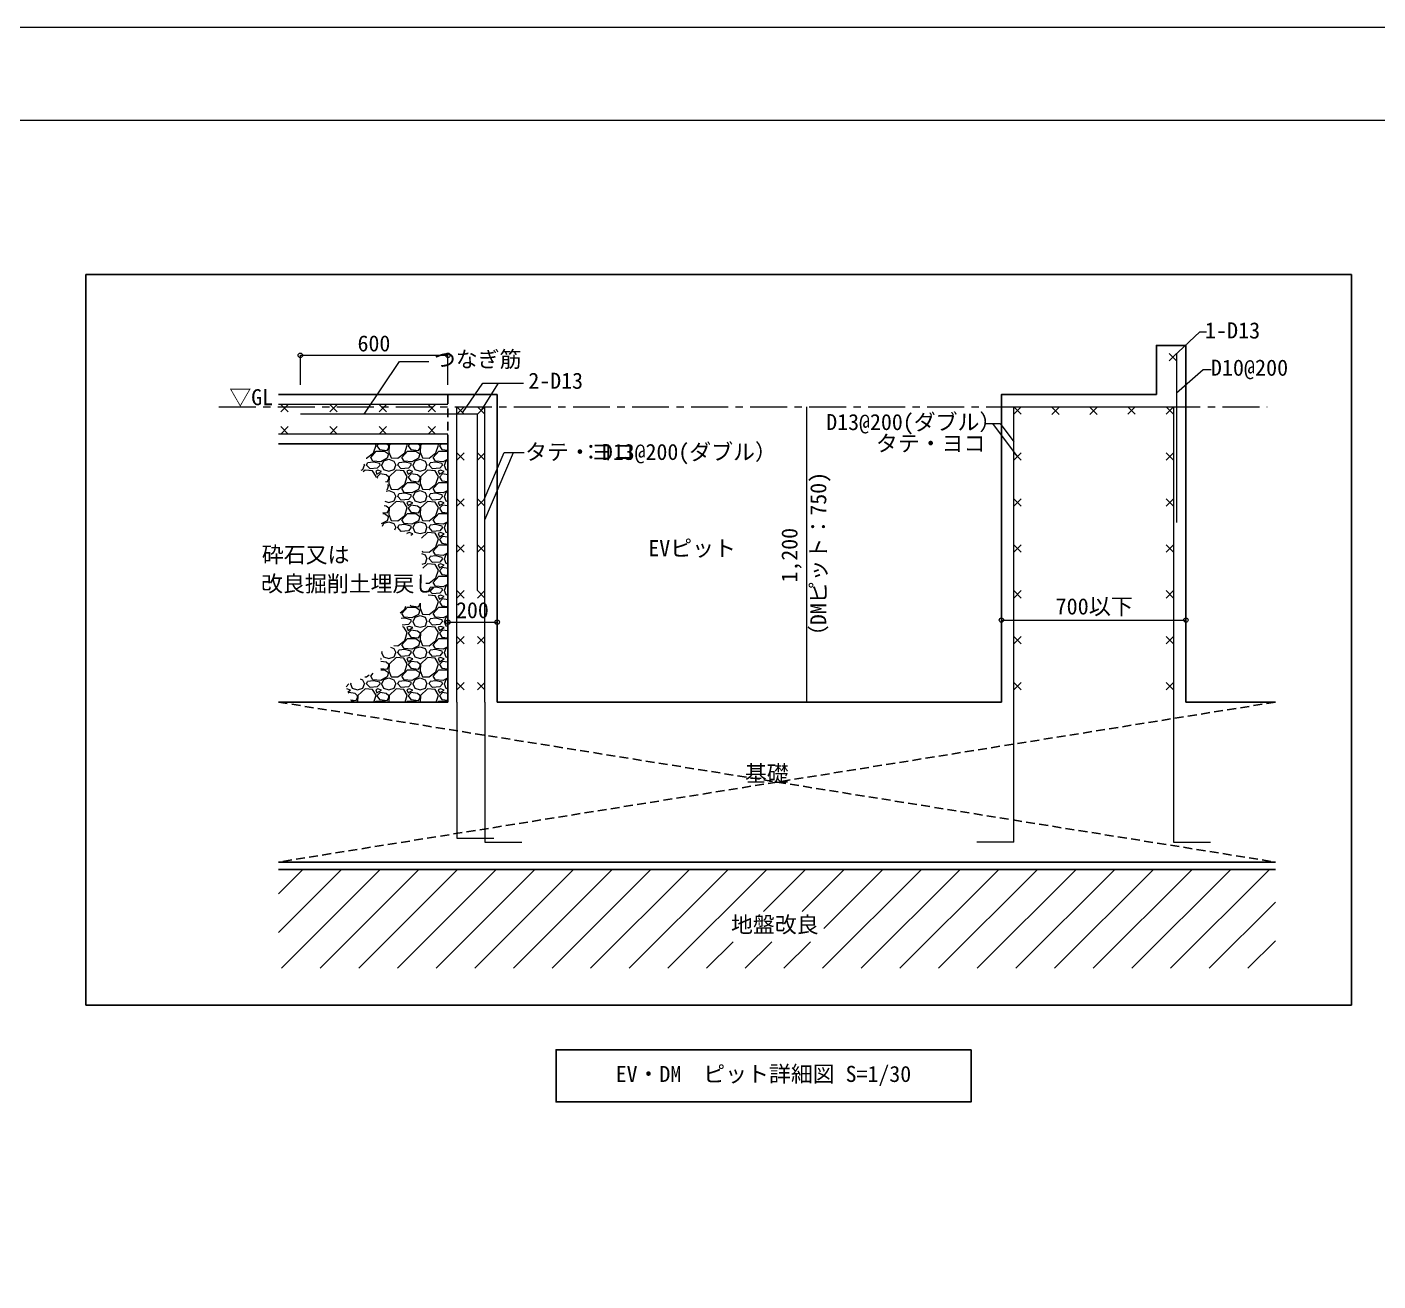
# Model space of a CAD drawing. Units: millimetres on the paper, enlarged 100 times, with parts at 1:30. Extents: x -138278 to 134990, y -16593 to 30671.
# Drawn here: x 99065 to 117372, y 8416 to 25407 of the extents above; entities that cross this region are included whole.
import ezdxf
from ezdxf.enums import TextEntityAlignment as Align

# ---------------------------------------------------------------- set-up
doc = ezdxf.new("R2010")
doc.units = ezdxf.units.MM
doc.header["$LTSCALE"] = 100
doc.linetypes.add('CHAIN1', pattern=[8, 5, -1, 1, -1])
doc.linetypes.add('DASHED1', pattern=[1.8, 1.2, -0.6])
for name, color, linetype, lineweight in [('0-2_間仕切り', 3, 'Continuous', 25), ('1-0_基準線', 3, 'Continuous', 25), ('1-1_躯体', 7, 'Continuous', 18), ('1-5_仕上げ', 7, 'Continuous', 18), ('1-7_寸法', 4, 'Continuous', 9), ('1-8_補助線', 4, 'Continuous', 9), ('1-F_', 4, 'CHAIN1', 9), ('E-E_', 1, 'Continuous', 18), ('F-0_枠', 134, 'Continuous', 18)]:
    doc.layers.add(name, color=color, linetype=linetype, lineweight=lineweight)
doc.styles.add('ＭＳ ゴシック', font='')
doc.styles.get('ＭＳ ゴシック').set_extended_font_data('MS Gothic')

# ---------------------------------------------------------------- blocks, each defined once
blk = doc.blocks.new('_Small')
at = {"layer": 'E-E_'}
blk.add_circle((0, 0), 25, dxfattribs=at)

msp = doc.modelspace()

# ---------------------------------------------------------------- linework, layer by layer
at = {"layer": '0-2_間仕切り'}
for p, q in [((104769.4, 20425.8), (102474, 20425.8)), ((104769.4, 20425.8), (105436.1, 20425.8)), ((104769.4, 19759.2), (102474, 19759.2))]:
    msp.add_line(p, q, dxfattribs=at)
at = {"layer": '0-2_間仕切り', "linetype": 'DASHED1'}
msp.add_line((104769.4, 19759.2), (104769.4, 20425.8), dxfattribs=at)
at = {"layer": '1-0_基準線'}
for p, q in [((105436.1, 16259.2), (105436.1, 20425.8)), ((114769.4, 20425.8), (114769.4, 16259.2)), ((104769.4, 16259.2), (104769.4, 19759.2)), ((102474, 16259.2), (104769.4, 16259.2)), ((114769.4, 16259.2), (115982, 16259.2)), ((115982, 14092.5), (102474, 14092.5)), ((115982, 13992.5), (102474, 13992.5))]:
    msp.add_line(p, q, dxfattribs=at)
at = {"layer": '1-0_基準線', "linetype": 'DASHED1'}
for p, q in [((115982, 16259.2), (102474, 14092.5)), ((102474, 16259.2), (115982, 14092.5))]:
    msp.add_line(p, q, dxfattribs=at)
at = {"layer": '1-0_基準線'}
for points in [[(99863.8, 22052.8), (117012.8, 22052.8), (117012.8, 12154.8), (99863.8, 12154.8)], [(111857.6, 11549.7), (106235.2, 11549.7), (106235.2, 10843.1), (111857.6, 10843.1)]]:
    msp.add_lwpolyline(points, close=True, dxfattribs=at)
for points in [[(114769.4, 20425.8), (114769.4, 21092.5), (114369.4, 21092.5), (114369.4, 20425.8)], [(112269.4, 16259.2), (112269.4, 20425.8), (114369.4, 20425.8)], [(105436.1, 16259.2), (109873, 16259.2), (112269.4, 16259.2)]]:
    msp.add_lwpolyline(points, dxfattribs=at)
at = {"layer": '1-1_躯体'}
for p, q in [((103632.1, 20159.2), (104113.7, 20875.2)), ((104113.7, 20875.2), (104511.5, 20875.2)), ((114543.1, 20985), (114643.1, 20885)), ((114643.1, 20985), (114543.1, 20885)), ((114643.1, 20985), (114643.1, 18692.5)), ((104967.2, 20181.1), (105240.6, 20582.3)), ((105221.7, 20206.9), (105453.3, 20582.3)), ((105240.6, 20582.3), (105794.5, 20582.3)), ((104769.4, 20292.5), (102474, 20292.6)), ((102502.8, 20192.5), (102602.8, 20292.5)), ((102602.8, 20192.5), (102502.8, 20292.5)), ((103169.4, 20192.5), (103269.4, 20292.5)), ((103269.4, 20192.5), (103169.4, 20292.5)), ((103936.1, 20192.5), (103836.1, 20292.5)), ((103836.1, 20192.5), (103936.1, 20292.5)), ((104502.8, 20192.5), (104602.8, 20292.5)), ((104602.8, 20192.5), (104502.8, 20292.5)), ((104889.2, 16259.2), (104889.2, 20259.2)), ((104889.2, 20259.2), (104989.2, 20159.2)), ((104989.2, 20259.2), (104889.2, 20159.2)), ((105169.4, 20259.2), (105269.4, 20159.2)), ((105269.4, 20259.2), (105169.4, 20159.2)), ((105269.4, 16259.2), (105269.4, 20259.2)), ((112436.1, 20259.2), (112536.1, 20159.2)), ((112536.1, 20259.2), (112436.1, 20159.2)), ((112951.4, 20257.8), (113051.4, 20157.8)), ((113051.4, 20257.8), (112951.4, 20157.8)), ((113466.6, 20256.4), (113566.6, 20156.4)), ((113566.6, 20256.4), (113466.6, 20156.4)), ((113981.9, 20259.2), (114081.9, 20159.2)), ((114081.9, 20259.2), (113981.9, 20159.2)), ((114502.8, 20259.2), (114602.8, 20159.2)), ((114602.8, 20259.2), (114502.8, 20159.2)), ((102502.8, 19992.5), (102602.8, 19892.5)), ((102602.8, 19992.5), (102502.8, 19892.5)), ((103169.4, 19992.5), (103269.4, 19892.5)), ((103269.4, 19992.5), (103169.4, 19892.5)), ((103936.1, 19992.5), (103836.1, 19892.5)), ((103836.1, 19992.5), (103936.1, 19892.5)), ((104502.8, 19992.5), (104602.8, 19892.5)), ((104602.8, 19992.5), (104502.8, 19892.5)), ((112486.1, 19587), (112151, 20033.2)), ((104769.4, 19892.5), (102474, 19892.5)), ((104889.2, 19637), (104989.2, 19537)), ((104989.2, 19637), (104889.2, 19537)), ((105169.4, 19637), (105269.4, 19537)), ((105269.4, 19637), (105169.4, 19537)), ((105261.1, 19006.4), (105532.3, 19641.9)), ((105269.4, 18728.7), (105656.5, 19641.9)), ((105532.3, 19641.9), (105802.2, 19641.9)), ((112436.1, 19637), (112536.1, 19537)), ((112536.1, 19637), (112436.1, 19537)), ((114502.8, 19637), (114602.8, 19537)), ((114602.8, 19637), (114502.8, 19537)), ((104889.2, 19014.7), (104989.2, 18914.7)), ((104989.2, 19014.7), (104889.2, 18914.7)), ((105169.4, 19014.7), (105269.4, 18914.7)), ((105269.4, 19014.7), (105169.4, 18914.7)), ((112436.1, 19014.7), (112536.1, 18914.7)), ((112536.1, 19014.7), (112436.1, 18914.7)), ((114502.8, 19014.7), (114602.8, 18914.7)), ((114602.8, 19014.7), (114502.8, 18914.7)), ((104889.2, 18392.5), (104989.2, 18292.5)), ((104989.2, 18392.5), (104889.2, 18292.5)), ((105169.4, 18392.5), (105269.4, 18292.5)), ((105269.4, 18392.5), (105169.4, 18292.5)), ((112436.1, 18392.5), (112536.1, 18292.5)), ((112536.1, 18392.5), (112436.1, 18292.5)), ((114502.8, 18392.5), (114602.8, 18292.5)), ((114602.8, 18392.5), (114502.8, 18292.5)), ((104889.2, 17770.3), (104989.2, 17670.3)), ((104989.2, 17770.3), (104889.2, 17670.3)), ((105169.4, 17770.3), (105269.4, 17670.3)), ((105269.4, 17770.3), (105169.4, 17670.3)), ((112436.1, 17770.3), (112536.1, 17670.3)), ((112536.1, 17770.3), (112436.1, 17670.3)), ((114502.8, 17770.3), (114602.8, 17670.3)), ((114602.8, 17770.3), (114502.8, 17670.3)), ((104889.2, 17148.1), (104989.2, 17048.1)), ((104989.2, 17148.1), (104889.2, 17048.1)), ((105169.4, 17148.1), (105269.4, 17048.1)), ((105269.4, 17148.1), (105169.4, 17048.1)), ((112436.1, 17148.1), (112536.1, 17048.1)), ((112536.1, 17148.1), (112436.1, 17048.1)), ((114502.8, 17148.1), (114602.8, 17048.1)), ((114602.8, 17148.1), (114502.8, 17048.1)), ((104889.2, 16525.8), (104989.2, 16425.8)), ((104989.2, 16525.8), (104889.2, 16425.8)), ((105169.4, 16525.8), (105269.4, 16425.8)), ((105269.4, 16525.8), (105169.4, 16425.8)), ((112436.1, 16525.8), (112536.1, 16425.8)), ((112536.1, 16525.8), (112436.1, 16425.8)), ((114502.8, 16525.8), (114602.8, 16425.8)), ((114602.8, 16525.8), (114502.8, 16425.8)), ((112436.1, 14363.6), (111936.1, 14363.6)), ((114602.8, 14363.6), (115102.8, 14363.6))]:
    msp.add_line(p, q, dxfattribs=at)
for points in [[(105169.4, 17770.3), (105169.4, 20159.2), (102769.4, 20159.2)], [(112436.1, 14363.6), (112436.1, 20259.2), (114602.8, 20259.2), (114602.8, 14363.6)], [(112051.1, 20033.2), (112250.9, 20033.2), (112436.1, 19785.7)], [(104889.2, 16259.2), (104889.2, 14416.9), (105389.2, 14416.9)], [(105269.4, 16259.2), (105269.4, 14363.6), (105769.4, 14363.6)]]:
    msp.add_lwpolyline(points, dxfattribs=at)
at = {"layer": '1-5_仕上げ'}
for p, q in [((114593.1, 20935), (114957.4, 21277.4)), ((114957.4, 21277.4), (115047.4, 21277.4)), ((114643.1, 20448.7), (115003, 20768.9)), ((115003, 20768.9), (115112.4, 20768.9))]:
    msp.add_line(p, q, dxfattribs=at)
at = {"layer": '1-7_寸法'}
for p, q in [((102769.4, 20558.8), (102769.4, 20958.7)), ((102769.4, 20958.7), (104769.4, 20958.7)), ((104769.4, 20558.8), (104769.4, 20958.7)), ((109628, 20259.2), (109628, 16259.2)), ((104769.4, 17343.7), (105436.1, 17343.7)), ((112269.4, 17371.7), (114769.4, 17371.7))]:
    msp.add_line(p, q, dxfattribs=at)
at = {"layer": '1-7_寸法', "color": 1, "lineweight": 18}
for centre in [(102769.4, 20958.7), (104769.4, 20958.7), (104769.4, 17343.7), (105436.1, 17343.7)]:
    msp.add_circle(centre, 30, dxfattribs=at)
at = {"layer": '1-8_補助線'}
for p, q in [((103667.6, 19563.4), (103760.7, 19635.3)), ((103722.6, 19576.1), (103798.8, 19660.7)), ((103760.7, 19635.3), (103794.6, 19741.2)), ((103794.6, 19741.2), (103783.6, 19759.2)), ((103798.8, 19660.7), (103908.9, 19660.7)), ((103833.7, 19759.2), (103807.3, 19732.7)), ((103807.3, 19732.7), (103841.1, 19681.9)), ((103841.1, 19681.9), (103947, 19669.2)), ((103908.9, 19660.7), (103963.9, 19622.6)), ((103968.1, 19732.7), (103937.9, 19759.2)), ((103947, 19669.2), (103968.1, 19707.3)), ((103963.9, 19622.6), (103947, 19563.4)), ((103972.4, 19736.9), (103968.1, 19648)), ((103968.1, 19707.3), (103968.1, 19732.7)), ((103968.1, 19648), (104002, 19567.6)), ((103996.7, 19759.2), (103972.4, 19736.9)), ((104090.9, 19563.4), (104184, 19635.3)), ((104145.9, 19576.1), (104222.1, 19660.7)), ((104184, 19635.3), (104217.9, 19741.2)), ((104217.9, 19741.2), (104206.9, 19759.2)), ((104222.1, 19660.7), (104332.2, 19660.7)), ((104257.1, 19759.2), (104230.6, 19732.7)), ((104230.6, 19732.7), (104264.5, 19681.9)), ((104264.5, 19681.9), (104370.3, 19669.2)), ((104332.2, 19660.7), (104387.2, 19622.6)), ((104391.5, 19732.7), (104361.2, 19759.2)), ((104370.3, 19669.2), (104391.5, 19707.3)), ((104387.2, 19622.6), (104370.3, 19563.4)), ((104395.7, 19736.9), (104391.5, 19648)), ((104391.5, 19707.3), (104391.5, 19732.7)), ((104391.5, 19648), (104425.3, 19567.6)), ((104420, 19759.2), (104395.7, 19736.9)), ((104514.2, 19563.4), (104607.4, 19635.3)), ((104569.3, 19576.1), (104645.5, 19660.7)), ((104607.4, 19635.3), (104641.2, 19741.2)), ((104641.2, 19741.2), (104630.2, 19759.2)), ((104645.5, 19660.7), (104755.5, 19660.7)), ((104680.4, 19759.2), (104653.9, 19732.7)), ((104653.9, 19732.7), (104687.8, 19681.9)), ((104687.8, 19681.9), (104769.4, 19672.1)), ((104755.5, 19660.7), (104769.4, 19651.1)), ((103593.6, 19404.2), (103616.8, 19411)), ((103616.8, 19411), (103637.9, 19470.2)), ((103630, 19487.4), (103637.9, 19470.2)), ((103663.4, 19563.6), (103667.6, 19563.4)), ((103667.6, 19470.2), (103680.3, 19504.1)), ((103714.1, 19419.4), (103667.6, 19470.2)), ((103760.7, 19512.6), (103680.3, 19504.1)), ((103811.5, 19427.9), (103714.1, 19419.4)), ((103752.2, 19525.3), (103722.6, 19576.1)), ((103858.1, 19516.8), (103752.2, 19525.3)), ((103845.4, 19491.4), (103760.7, 19512.6)), ((103849.6, 19470.2), (103811.5, 19427.9)), ((103849.6, 19470.2), (103845.4, 19491.4)), ((103947, 19563.4), (103858.1, 19516.8)), ((103870.8, 19470.2), (103896.2, 19411)), ((103875, 19470.2), (103900.4, 19529.5)), ((103896.2, 19411), (103968.1, 19389.8)), ((103900.4, 19529.5), (103968.1, 19550.7)), ((103968.1, 19550.7), (104035.9, 19525.3)), ((103968.1, 19389.8), (104040.1, 19411)), ((104002, 19567.6), (104090.9, 19563.4)), ((104035.9, 19525.3), (104061.3, 19470.2)), ((104040.1, 19411), (104061.3, 19470.2)), ((104090.9, 19470.2), (104103.6, 19504.1)), ((104137.5, 19419.4), (104090.9, 19470.2)), ((104184, 19512.6), (104103.6, 19504.1)), ((104234.8, 19427.9), (104137.5, 19419.4)), ((104175.6, 19525.3), (104145.9, 19576.1)), ((104281.4, 19516.8), (104175.6, 19525.3)), ((104268.7, 19491.4), (104184, 19512.6)), ((104272.9, 19470.2), (104234.8, 19427.9)), ((104272.9, 19470.2), (104268.7, 19491.4)), ((104370.3, 19563.4), (104281.4, 19516.8)), ((104294.1, 19470.2), (104319.5, 19411)), ((104298.3, 19470.2), (104323.7, 19529.5)), ((104319.5, 19411), (104391.5, 19389.8)), ((104323.7, 19529.5), (104391.5, 19550.7)), ((104391.5, 19550.7), (104459.2, 19525.3)), ((104391.5, 19389.8), (104463.4, 19411)), ((104425.3, 19567.6), (104514.2, 19563.4)), ((104459.2, 19525.3), (104484.6, 19470.2)), ((104463.4, 19411), (104484.6, 19470.2)), ((104514.2, 19470.2), (104526.9, 19504.1)), ((104560.8, 19419.4), (104514.2, 19470.2)), ((104607.4, 19512.6), (104526.9, 19504.1)), ((104658.2, 19427.9), (104560.8, 19419.4)), ((104598.9, 19525.3), (104569.3, 19576.1)), ((104704.7, 19516.8), (104598.9, 19525.3)), ((104692, 19491.4), (104607.4, 19512.6)), ((104696.3, 19470.2), (104658.2, 19427.9)), ((104696.3, 19470.2), (104692, 19491.4)), ((104769.4, 19550.7), (104704.7, 19516.8)), ((104717.4, 19470.2), (104742.8, 19411)), ((104721.7, 19470.2), (104747.1, 19529.5)), ((104742.8, 19411), (104769.4, 19403.2)), ((104747.1, 19529.5), (104769.4, 19536.5)), ((103646.4, 19402.5), (103621.8, 19380.1)), ((103748, 19394), (103646.4, 19402.5)), ((103794.6, 19317.8), (103748, 19394)), ((103820, 19402.5), (103790.3, 19389.8)), ((103790.3, 19389.8), (103807.3, 19347.5)), ((103790.8, 19306.1), (103794.6, 19317.8)), ((103807.3, 19347.5), (103870.8, 19385.6)), ((103849.6, 19351.7), (103807.3, 19309.4)), ((103807.3, 19309.4), (103817.1, 19294.6)), ((103870.8, 19385.6), (103820, 19402.5)), ((103934.3, 19339), (103849.6, 19351.7)), ((103921.4, 19248.9), (103947, 19245.9)), ((103968.1, 19309.4), (103934.3, 19339)), ((103947, 19245.9), (103968.1, 19284)), ((103972.4, 19313.6), (103968.1, 19224.7)), ((103968.1, 19284), (103968.1, 19309.4)), ((103968.1, 19224.7), (104002, 19144.3)), ((104069.7, 19402.5), (103972.4, 19313.6)), ((104171.3, 19394), (104069.7, 19402.5)), ((104145.9, 19152.7), (104222.1, 19237.4)), ((104217.9, 19317.8), (104171.3, 19394)), ((104184, 19212), (104217.9, 19317.8)), ((104243.3, 19402.5), (104213.7, 19389.8)), ((104213.7, 19389.8), (104230.6, 19347.5)), ((104222.1, 19237.4), (104332.2, 19237.4)), ((104230.6, 19347.5), (104294.1, 19385.6)), ((104272.9, 19351.7), (104230.6, 19309.4)), ((104230.6, 19309.4), (104264.5, 19258.6)), ((104294.1, 19385.6), (104243.3, 19402.5)), ((104264.5, 19258.6), (104370.3, 19245.9)), ((104357.6, 19339), (104272.9, 19351.7)), ((104332.2, 19237.4), (104387.2, 19199.3)), ((104391.5, 19309.4), (104357.6, 19339)), ((104370.3, 19245.9), (104391.5, 19284)), ((104395.7, 19313.6), (104391.5, 19224.7)), ((104391.5, 19284), (104391.5, 19309.4)), ((104391.5, 19224.7), (104425.3, 19144.3)), ((104493.1, 19402.5), (104395.7, 19313.6)), ((104594.7, 19394), (104493.1, 19402.5)), ((104569.3, 19152.7), (104645.5, 19237.4)), ((104641.2, 19317.8), (104594.7, 19394)), ((104607.4, 19212), (104641.2, 19317.8)), ((104666.6, 19402.5), (104637, 19389.8)), ((104637, 19389.8), (104653.9, 19347.5)), ((104645.5, 19237.4), (104755.5, 19237.4)), ((104653.9, 19347.5), (104717.4, 19385.6)), ((104696.3, 19351.7), (104653.9, 19309.4)), ((104653.9, 19309.4), (104687.8, 19258.6)), ((104717.4, 19385.6), (104666.6, 19402.5)), ((104687.8, 19258.6), (104769.4, 19248.8)), ((104769.4, 19340.7), (104696.3, 19351.7)), ((104755.5, 19237.4), (104769.4, 19227.8)), ((103934.2, 19116.7), (103968.1, 19127.3)), ((103947, 19140), (103937, 19134.8)), ((103963.9, 19199.3), (103947, 19140)), ((103948.9, 19209.7), (103963.9, 19199.3)), ((103968.1, 19127.3), (104035.9, 19101.9)), ((104002, 19144.3), (104090.9, 19140)), ((104035.9, 19101.9), (104061.3, 19046.9)), ((104040.1, 18987.6), (104061.3, 19046.9)), ((104090.9, 19140), (104184, 19212)), ((104090.9, 19046.9), (104103.6, 19080.8)), ((104137.5, 18996.1), (104090.9, 19046.9)), ((104184, 19089.2), (104103.6, 19080.8)), ((104175.6, 19101.9), (104145.9, 19152.7)), ((104281.4, 19093.5), (104175.6, 19101.9)), ((104268.7, 19068.1), (104184, 19089.2)), ((104272.9, 19046.9), (104234.8, 19004.6)), ((104272.9, 19046.9), (104268.7, 19068.1)), ((104370.3, 19140), (104281.4, 19093.5)), ((104294.1, 19046.9), (104319.5, 18987.6)), ((104298.3, 19046.9), (104323.7, 19106.2)), ((104323.7, 19106.2), (104391.5, 19127.3)), ((104387.2, 19199.3), (104370.3, 19140)), ((104391.5, 19127.3), (104459.2, 19101.9)), ((104425.3, 19144.3), (104514.2, 19140)), ((104459.2, 19101.9), (104484.6, 19046.9)), ((104463.4, 18987.6), (104484.6, 19046.9)), ((104514.2, 19140), (104607.4, 19212)), ((104514.2, 19046.9), (104526.9, 19080.8)), ((104560.8, 18996.1), (104514.2, 19046.9)), ((104607.4, 19089.2), (104526.9, 19080.8)), ((104598.9, 19101.9), (104569.3, 19152.7)), ((104704.7, 19093.5), (104598.9, 19101.9)), ((104692, 19068.1), (104607.4, 19089.2)), ((104696.3, 19046.9), (104658.2, 19004.6)), ((104696.3, 19046.9), (104692, 19068.1)), ((104769.4, 19127.4), (104704.7, 19093.5)), ((104717.4, 19046.9), (104742.8, 18987.6)), ((104721.7, 19046.9), (104747.1, 19106.2)), ((104747.1, 19106.2), (104769.4, 19113.2)), ((103934.3, 18915.7), (103903.2, 18920.3)), ((103913, 18982.7), (103968.1, 18966.5)), ((103968.1, 18886), (103934.3, 18915.7)), ((103947, 18822.5), (103968.1, 18860.6)), ((103968.1, 18966.5), (104040.1, 18987.6)), ((103972.4, 18890.3), (103968.1, 18801.4)), ((103968.1, 18860.6), (103968.1, 18886)), ((104069.7, 18979.2), (103972.4, 18890.3)), ((104171.3, 18970.7), (104069.7, 18979.2)), ((104234.8, 19004.6), (104137.5, 18996.1)), ((104217.9, 18894.5), (104171.3, 18970.7)), ((104184, 18788.7), (104217.9, 18894.5)), ((104243.3, 18979.2), (104213.7, 18966.5)), ((104213.7, 18966.5), (104230.6, 18924.1)), ((104230.6, 18924.1), (104294.1, 18962.2)), ((104272.9, 18928.4), (104230.6, 18886)), ((104230.6, 18886), (104264.5, 18835.2)), ((104294.1, 18962.2), (104243.3, 18979.2)), ((104357.6, 18915.7), (104272.9, 18928.4)), ((104319.5, 18987.6), (104391.5, 18966.5)), ((104391.5, 18886), (104357.6, 18915.7)), ((104370.3, 18822.5), (104391.5, 18860.6)), ((104391.5, 18966.5), (104463.4, 18987.6)), ((104395.7, 18890.3), (104391.5, 18801.4)), ((104391.5, 18860.6), (104391.5, 18886)), ((104493.1, 18979.2), (104395.7, 18890.3)), ((104594.7, 18970.7), (104493.1, 18979.2)), ((104658.2, 19004.6), (104560.8, 18996.1)), ((104641.2, 18894.5), (104594.7, 18970.7)), ((104607.4, 18788.7), (104641.2, 18894.5)), ((104666.6, 18979.2), (104637, 18966.5)), ((104637, 18966.5), (104653.9, 18924.1)), ((104653.9, 18924.1), (104717.4, 18962.2)), ((104696.3, 18928.4), (104653.9, 18886)), ((104653.9, 18886), (104687.8, 18835.2)), ((104717.4, 18962.2), (104666.6, 18979.2)), ((104769.4, 18917.4), (104696.3, 18928.4)), ((104742.8, 18987.6), (104769.4, 18979.8)), ((103947, 18716.7), (103864.2, 18673.4)), ((103884, 18644.6), (103900.4, 18682.8)), ((103886.4, 18814.1), (103908.9, 18814.1)), ((103888.8, 18829.5), (103947, 18822.5)), ((103900.4, 18682.8), (103968.1, 18704)), ((103908.9, 18814.1), (103963.9, 18776)), ((103963.9, 18776), (103947, 18716.7)), ((103968.1, 18801.4), (104002, 18720.9)), ((103968.1, 18704), (104035.9, 18678.6)), ((104002, 18720.9), (104090.9, 18716.7)), ((104035.9, 18678.6), (104061.3, 18623.6)), ((104090.9, 18716.7), (104184, 18788.7)), ((104145.9, 18729.4), (104222.1, 18814.1)), ((104175.6, 18678.6), (104145.9, 18729.4)), ((104281.4, 18670.1), (104175.6, 18678.6)), ((104222.1, 18814.1), (104332.2, 18814.1)), ((104264.5, 18835.2), (104370.3, 18822.5)), ((104370.3, 18716.7), (104281.4, 18670.1)), ((104298.3, 18623.6), (104323.7, 18682.8)), ((104323.7, 18682.8), (104391.5, 18704)), ((104332.2, 18814.1), (104387.2, 18776)), ((104387.2, 18776), (104370.3, 18716.7)), ((104391.5, 18801.4), (104425.3, 18720.9)), ((104391.5, 18704), (104459.2, 18678.6)), ((104425.3, 18720.9), (104514.2, 18716.7)), ((104459.2, 18678.6), (104484.6, 18623.6)), ((104514.2, 18716.7), (104607.4, 18788.7)), ((104569.3, 18729.4), (104645.5, 18814.1)), ((104598.9, 18678.6), (104569.3, 18729.4)), ((104704.7, 18670.1), (104598.9, 18678.6)), ((104645.5, 18814.1), (104755.5, 18814.1)), ((104687.8, 18835.2), (104769.4, 18825.4)), ((104769.4, 18704), (104704.7, 18670.1)), ((104721.7, 18623.6), (104747.1, 18682.8)), ((104747.1, 18682.8), (104769.4, 18689.8)), ((104755.5, 18814.1), (104769.4, 18804.5)), ((104050.1, 18592.2), (104061.3, 18623.6)), ((104090.9, 18623.6), (104103.6, 18657.4)), ((104137.5, 18572.8), (104090.9, 18623.6)), ((104184, 18665.9), (104103.6, 18657.4)), ((104234.8, 18581.2), (104137.5, 18572.8)), ((104268.7, 18644.7), (104184, 18665.9)), ((104243.3, 18555.8), (104213.7, 18543.1)), ((104213.7, 18543.1), (104214.9, 18540.2)), ((104272.9, 18623.6), (104234.8, 18581.2)), ((104294.1, 18538.9), (104243.3, 18555.8)), ((104268.2, 18523.4), (104294.1, 18538.9)), ((104272.9, 18623.6), (104268.7, 18644.7)), ((104294.1, 18623.6), (104319.5, 18564.3)), ((104319.5, 18564.3), (104391.5, 18543.1)), ((104391.5, 18543.1), (104463.4, 18564.3)), ((104493.1, 18555.8), (104408.8, 18479)), ((104463.4, 18564.3), (104484.6, 18623.6)), ((104594.7, 18547.4), (104493.1, 18555.8)), ((104514.2, 18623.6), (104526.9, 18657.4)), ((104560.8, 18572.8), (104514.2, 18623.6)), ((104607.4, 18665.9), (104526.9, 18657.4)), ((104658.2, 18581.2), (104560.8, 18572.8)), ((104641.2, 18471.2), (104594.7, 18547.4)), ((104692, 18644.7), (104607.4, 18665.9)), ((104666.6, 18555.8), (104637, 18543.1)), ((104637, 18543.1), (104653.9, 18500.8)), ((104653.9, 18500.8), (104717.4, 18538.9)), ((104696.3, 18505), (104653.9, 18462.7)), ((104696.3, 18623.6), (104658.2, 18581.2)), ((104717.4, 18538.9), (104666.6, 18555.8)), ((104696.3, 18623.6), (104692, 18644.7)), ((104769.4, 18494.1), (104696.3, 18505)), ((104717.4, 18623.6), (104742.8, 18564.3)), ((104742.8, 18564.3), (104769.4, 18556.5)), ((104420.2, 18309.7), (104425.3, 18297.6)), ((104514.2, 18293.4), (104607.4, 18365.3)), ((104569.3, 18306.1), (104645.5, 18390.7)), ((104607.4, 18365.3), (104641.2, 18471.2)), ((104645.5, 18390.7), (104755.5, 18390.7)), ((104653.9, 18462.7), (104687.8, 18411.9)), ((104687.8, 18411.9), (104769.4, 18402.1)), ((104755.5, 18390.7), (104769.4, 18381.1)), ((104409, 18274.1), (104459.2, 18255.3)), ((104419.9, 18128.2), (104463.4, 18141)), ((104425.3, 18297.6), (104514.2, 18293.4)), ((104493.1, 18132.5), (104430, 18074.9)), ((104459.2, 18255.3), (104484.6, 18200.2)), ((104463.4, 18141), (104484.6, 18200.2)), ((104594.7, 18124), (104493.1, 18132.5)), ((104514.2, 18200.2), (104526.9, 18234.1)), ((104560.8, 18149.4), (104514.2, 18200.2)), ((104607.4, 18242.6), (104526.9, 18234.1)), ((104658.2, 18157.9), (104560.8, 18149.4)), ((104598.9, 18255.3), (104569.3, 18306.1)), ((104641.2, 18047.8), (104594.7, 18124)), ((104704.7, 18246.8), (104598.9, 18255.3)), ((104692, 18221.4), (104607.4, 18242.6)), ((104666.6, 18132.5), (104637, 18119.8)), ((104696.3, 18200.2), (104658.2, 18157.9)), ((104717.4, 18115.6), (104666.6, 18132.5)), ((104696.3, 18200.2), (104692, 18221.4)), ((104769.4, 18280.7), (104704.7, 18246.8)), ((104717.4, 18200.2), (104742.8, 18141)), ((104721.7, 18200.2), (104747.1, 18259.5)), ((104742.8, 18141), (104769.4, 18133.2)), ((104747.1, 18259.5), (104769.4, 18266.5)), ((104514.2, 17870), (104607.4, 17942)), ((104569.3, 17882.7), (104645.5, 17967.4)), ((104607.4, 17942), (104641.2, 18047.8)), ((104637, 18119.8), (104653.9, 18077.5)), ((104645.5, 17967.4), (104755.5, 17967.4)), ((104653.9, 18077.5), (104717.4, 18115.6)), ((104696.3, 18081.7), (104653.9, 18039.4)), ((104653.9, 18039.4), (104687.8, 17988.6)), ((104687.8, 17988.6), (104769.4, 17978.8)), ((104769.4, 18070.7), (104696.3, 18081.7)), ((104755.5, 17967.4), (104769.4, 17957.8)), ((104468.4, 17872.2), (104514.2, 17870)), ((104514.2, 17776.9), (104526.9, 17810.8)), ((104560.8, 17726.1), (104514.2, 17776.9)), ((104607.4, 17819.2), (104526.9, 17810.8)), ((104598.9, 17831.9), (104569.3, 17882.7)), ((104704.7, 17823.5), (104598.9, 17831.9)), ((104692, 17798.1), (104607.4, 17819.2)), ((104696.3, 17776.9), (104658.2, 17734.6)), ((104696.3, 17776.9), (104692, 17798.1)), ((104769.4, 17857.4), (104704.7, 17823.5)), ((104717.4, 17776.9), (104742.8, 17717.6)), ((104721.7, 17776.9), (104747.1, 17836.2)), ((104747.1, 17836.2), (104769.4, 17843.2)), ((104370.3, 17552.5), (104391.5, 17590.6)), ((104394.7, 17599.2), (104391.5, 17531.4)), ((104391.5, 17590.6), (104391.5, 17598.6)), ((104594.7, 17700.7), (104499.3, 17708.7)), ((104658.2, 17734.6), (104560.8, 17726.1)), ((104641.2, 17624.5), (104594.7, 17700.7)), ((104607.4, 17518.7), (104641.2, 17624.5)), ((104666.6, 17709.2), (104637, 17696.5)), ((104637, 17696.5), (104653.9, 17654.1)), ((104653.9, 17654.1), (104717.4, 17692.2)), ((104696.3, 17658.4), (104653.9, 17616)), ((104653.9, 17616), (104687.8, 17565.2)), ((104717.4, 17692.2), (104666.6, 17709.2)), ((104769.4, 17647.4), (104696.3, 17658.4)), ((104742.8, 17717.6), (104769.4, 17709.8)), ((104119.7, 17469), (104184, 17518.7)), ((104184, 17395.9), (104134.5, 17390.7)), ((104145.9, 17459.4), (104222.1, 17544.1)), ((104175.6, 17408.6), (104145.9, 17459.4)), ((104281.4, 17400.1), (104175.6, 17408.6)), ((104184, 17518.7), (104197.9, 17562)), ((104268.7, 17374.7), (104184, 17395.9)), ((104222.1, 17544.1), (104332.2, 17544.1)), ((104258.9, 17573.5), (104264.5, 17565.2)), ((104264.5, 17565.2), (104370.3, 17552.5)), ((104370.3, 17446.7), (104281.4, 17400.1)), ((104298.3, 17353.6), (104323.7, 17412.8)), ((104323.7, 17412.8), (104391.5, 17434)), ((104332.2, 17544.1), (104387.2, 17506)), ((104387.2, 17506), (104370.3, 17446.7)), ((104391.5, 17531.4), (104425.3, 17450.9)), ((104391.5, 17434), (104459.2, 17408.6)), ((104425.3, 17450.9), (104514.2, 17446.7)), ((104459.2, 17408.6), (104484.6, 17353.6)), ((104514.2, 17446.7), (104607.4, 17518.7)), ((104607.4, 17395.9), (104526.9, 17387.4)), ((104569.3, 17459.4), (104645.5, 17544.1)), ((104598.9, 17408.6), (104569.3, 17459.4)), ((104704.7, 17400.1), (104598.9, 17408.6)), ((104692, 17374.7), (104607.4, 17395.9)), ((104645.5, 17544.1), (104755.5, 17544.1)), ((104687.8, 17565.2), (104769.4, 17555.4)), ((104769.4, 17434), (104704.7, 17400.1)), ((104721.7, 17353.6), (104747.1, 17412.8)), ((104747.1, 17412.8), (104769.4, 17419.8)), ((104755.5, 17544.1), (104769.4, 17534.5)), ((104234.8, 17311.2), (104150.9, 17304)), ((104171.3, 17277.4), (104155.7, 17278.7)), ((104217.9, 17201.2), (104171.3, 17277.4)), ((104243.3, 17285.8), (104213.7, 17273.1)), ((104213.7, 17273.1), (104230.6, 17230.8)), ((104230.6, 17230.8), (104294.1, 17268.9)), ((104272.9, 17235), (104230.6, 17192.7)), ((104272.9, 17353.6), (104234.8, 17311.2)), ((104294.1, 17268.9), (104243.3, 17285.8)), ((104272.9, 17353.6), (104268.7, 17374.7)), ((104357.6, 17222.3), (104272.9, 17235)), ((104294.1, 17353.6), (104319.5, 17294.3)), ((104319.5, 17294.3), (104391.5, 17273.1)), ((104391.5, 17192.7), (104357.6, 17222.3)), ((104391.5, 17273.1), (104463.4, 17294.3)), ((104493.1, 17285.8), (104395.7, 17196.9)), ((104463.4, 17294.3), (104484.6, 17353.6)), ((104594.7, 17277.4), (104493.1, 17285.8)), ((104514.2, 17353.6), (104526.9, 17387.4)), ((104560.8, 17302.8), (104514.2, 17353.6)), ((104658.2, 17311.2), (104560.8, 17302.8)), ((104641.2, 17201.2), (104594.7, 17277.4)), ((104666.6, 17285.8), (104637, 17273.1)), ((104637, 17273.1), (104653.9, 17230.8)), ((104653.9, 17230.8), (104717.4, 17268.9)), ((104696.3, 17235), (104653.9, 17192.7)), ((104696.3, 17353.6), (104658.2, 17311.2)), ((104717.4, 17268.9), (104666.6, 17285.8)), ((104696.3, 17353.6), (104692, 17374.7)), ((104769.4, 17224.1), (104696.3, 17235)), ((104717.4, 17353.6), (104742.8, 17294.3)), ((104742.8, 17294.3), (104769.4, 17286.5)), ((104037.9, 17025.9), (104090.9, 17023.4)), ((104090.9, 17023.4), (104184, 17095.3)), ((104145.9, 17036.1), (104222.1, 17120.7)), ((104175.6, 16985.3), (104145.9, 17036.1)), ((104184, 17095.3), (104186, 17101.4)), ((104188, 17107.8), (104217.9, 17201.2)), ((104222.1, 17120.7), (104332.2, 17120.7)), ((104230.6, 17192.7), (104264.5, 17141.9)), ((104264.5, 17141.9), (104370.3, 17129.2)), ((104332.2, 17120.7), (104387.2, 17082.6)), ((104370.3, 17129.2), (104391.5, 17167.3)), ((104387.2, 17082.6), (104370.3, 17023.4)), ((104395.7, 17196.9), (104391.5, 17108)), ((104391.5, 17167.3), (104391.5, 17192.7)), ((104391.5, 17108), (104425.3, 17027.6)), ((104425.3, 17027.6), (104514.2, 17023.4)), ((104514.2, 17023.4), (104607.4, 17095.3)), ((104569.3, 17036.1), (104645.5, 17120.7)), ((104598.9, 16985.3), (104569.3, 17036.1)), ((104607.4, 17095.3), (104641.2, 17201.2)), ((104645.5, 17120.7), (104755.5, 17120.7)), ((104653.9, 17192.7), (104687.8, 17141.9)), ((104687.8, 17141.9), (104769.4, 17132.1)), ((104755.5, 17120.7), (104769.4, 17111.1)), ((103870.8, 16845.6), (103860.8, 16848.9)), ((103860.8, 16839.6), (103870.8, 16845.6)), ((103870.8, 16930.2), (103896.2, 16871)), ((103875, 16930.2), (103881.9, 16946.4)), ((103896.2, 16871), (103968.1, 16849.8)), ((103968.1, 16849.8), (104040.1, 16871)), ((104069.7, 16862.5), (103972.4, 16773.6)), ((103991.1, 17002.1), (104035.9, 16985.3)), ((104035.9, 16985.3), (104061.3, 16930.2)), ((104040.1, 16871), (104061.3, 16930.2)), ((104171.3, 16854), (104069.7, 16862.5)), ((104090.9, 16930.2), (104103.6, 16964.1)), ((104137.5, 16879.4), (104090.9, 16930.2)), ((104184, 16972.6), (104103.6, 16964.1)), ((104234.8, 16887.9), (104137.5, 16879.4)), ((104217.9, 16777.8), (104171.3, 16854)), ((104281.4, 16976.8), (104175.6, 16985.3)), ((104268.7, 16951.4), (104184, 16972.6)), ((104243.3, 16862.5), (104213.7, 16849.8)), ((104213.7, 16849.8), (104230.6, 16807.5)), ((104230.6, 16807.5), (104294.1, 16845.6)), ((104272.9, 16930.2), (104234.8, 16887.9)), ((104294.1, 16845.6), (104243.3, 16862.5)), ((104272.9, 16930.2), (104268.7, 16951.4)), ((104370.3, 17023.4), (104281.4, 16976.8)), ((104294.1, 16930.2), (104319.5, 16871)), ((104298.3, 16930.2), (104323.7, 16989.5)), ((104319.5, 16871), (104391.5, 16849.8)), ((104323.7, 16989.5), (104391.5, 17010.7)), ((104391.5, 17010.7), (104459.2, 16985.3)), ((104391.5, 16849.8), (104463.4, 16871)), ((104493.1, 16862.5), (104395.7, 16773.6)), ((104459.2, 16985.3), (104484.6, 16930.2)), ((104463.4, 16871), (104484.6, 16930.2)), ((104594.7, 16854), (104493.1, 16862.5)), ((104514.2, 16930.2), (104526.9, 16964.1)), ((104560.8, 16879.4), (104514.2, 16930.2)), ((104607.4, 16972.6), (104526.9, 16964.1)), ((104658.2, 16887.9), (104560.8, 16879.4)), ((104641.2, 16777.8), (104594.7, 16854)), ((104704.7, 16976.8), (104598.9, 16985.3)), ((104692, 16951.4), (104607.4, 16972.6)), ((104666.6, 16862.5), (104637, 16849.8)), ((104637, 16849.8), (104653.9, 16807.5)), ((104653.9, 16807.5), (104717.4, 16845.6)), ((104696.3, 16930.2), (104658.2, 16887.9)), ((104717.4, 16845.6), (104666.6, 16862.5)), ((104696.3, 16930.2), (104692, 16951.4)), ((104769.4, 17010.7), (104704.7, 16976.8)), ((104717.4, 16930.2), (104742.8, 16871)), ((104721.7, 16930.2), (104747.1, 16989.5)), ((104742.8, 16871), (104769.4, 16863.2)), ((104747.1, 16989.5), (104769.4, 16996.5)), ((103934.3, 16799), (103860.8, 16810)), ((103860.8, 16716.2), (103947, 16705.9)), ((103860.8, 16697.4), (103908.9, 16697.4)), ((103908.9, 16697.4), (103963.9, 16659.3)), ((103968.1, 16769.4), (103934.3, 16799)), ((103947, 16705.9), (103968.1, 16744)), ((103963.9, 16659.3), (103947, 16600)), ((103972.4, 16773.6), (103968.1, 16684.7)), ((103968.1, 16744), (103968.1, 16769.4)), ((103968.1, 16684.7), (104002, 16604.3)), ((104090.9, 16600), (104184, 16672)), ((104145.9, 16612.7), (104222.1, 16697.4)), ((104184, 16672), (104217.9, 16777.8)), ((104222.1, 16697.4), (104332.2, 16697.4)), ((104272.9, 16811.7), (104230.6, 16769.4)), ((104230.6, 16769.4), (104264.5, 16718.6)), ((104264.5, 16718.6), (104370.3, 16705.9)), ((104357.6, 16799), (104272.9, 16811.7)), ((104332.2, 16697.4), (104387.2, 16659.3)), ((104391.5, 16769.4), (104357.6, 16799)), ((104370.3, 16705.9), (104391.5, 16744)), ((104387.2, 16659.3), (104370.3, 16600)), ((104395.7, 16773.6), (104391.5, 16684.7)), ((104391.5, 16744), (104391.5, 16769.4)), ((104391.5, 16684.7), (104425.3, 16604.3)), ((104514.2, 16600), (104607.4, 16672)), ((104569.3, 16612.7), (104645.5, 16697.4)), ((104607.4, 16672), (104641.2, 16777.8)), ((104645.5, 16697.4), (104755.5, 16697.4)), ((104696.3, 16811.7), (104653.9, 16769.4)), ((104653.9, 16769.4), (104687.8, 16718.6)), ((104687.8, 16718.6), (104769.4, 16708.8)), ((104769.4, 16800.7), (104696.3, 16811.7)), ((104755.5, 16697.4), (104769.4, 16687.8)), ((103426.3, 16506.9), (103389.5, 16466)), ((103426.3, 16506.9), (103426.1, 16507.8)), ((103447.4, 16506.9), (103472.8, 16447.6)), ((103451.7, 16506.9), (103458, 16521.6)), ((103579.6, 16574.3), (103612.5, 16561.9)), ((103612.5, 16561.9), (103637.9, 16506.9)), ((103616.8, 16447.6), (103637.9, 16506.9)), ((103641.8, 16601.3), (103667.6, 16600)), ((103667.6, 16600), (103704, 16628.2)), ((103667.6, 16506.9), (103680.3, 16540.8)), ((103714.1, 16456.1), (103667.6, 16506.9)), ((103760.7, 16549.2), (103680.3, 16540.8)), ((103722.6, 16612.7), (103757.3, 16651.3)), ((103752.2, 16561.9), (103722.6, 16612.7)), ((103858.1, 16553.5), (103752.2, 16561.9)), ((103845.4, 16528.1), (103760.7, 16549.2)), ((103849.6, 16506.9), (103811.5, 16464.6)), ((103849.6, 16506.9), (103845.4, 16528.1)), ((103947, 16600), (103858.1, 16553.5)), ((103870.8, 16506.9), (103896.2, 16447.6)), ((103875, 16506.9), (103900.4, 16566.2)), ((103900.4, 16566.2), (103968.1, 16587.3)), ((103968.1, 16587.3), (104035.9, 16561.9)), ((104002, 16604.3), (104090.9, 16600)), ((104035.9, 16561.9), (104061.3, 16506.9)), ((104040.1, 16447.6), (104061.3, 16506.9)), ((104090.9, 16506.9), (104103.6, 16540.8)), ((104137.5, 16456.1), (104090.9, 16506.9)), ((104184, 16549.2), (104103.6, 16540.8)), ((104175.6, 16561.9), (104145.9, 16612.7)), ((104281.4, 16553.5), (104175.6, 16561.9)), ((104268.7, 16528.1), (104184, 16549.2)), ((104272.9, 16506.9), (104234.8, 16464.6)), ((104272.9, 16506.9), (104268.7, 16528.1)), ((104370.3, 16600), (104281.4, 16553.5)), ((104294.1, 16506.9), (104319.5, 16447.6)), ((104298.3, 16506.9), (104323.7, 16566.2)), ((104323.7, 16566.2), (104391.5, 16587.3)), ((104391.5, 16587.3), (104459.2, 16561.9)), ((104425.3, 16604.3), (104514.2, 16600)), ((104459.2, 16561.9), (104484.6, 16506.9)), ((104463.4, 16447.6), (104484.6, 16506.9)), ((104514.2, 16506.9), (104526.9, 16540.8)), ((104560.8, 16456.1), (104514.2, 16506.9)), ((104607.4, 16549.2), (104526.9, 16540.8)), ((104598.9, 16561.9), (104569.3, 16612.7)), ((104704.7, 16553.5), (104598.9, 16561.9)), ((104692, 16528.1), (104607.4, 16549.2)), ((104696.3, 16506.9), (104658.2, 16464.6)), ((104696.3, 16506.9), (104692, 16528.1)), ((104769.4, 16587.4), (104704.7, 16553.5)), ((104717.4, 16506.9), (104742.8, 16447.6)), ((104721.7, 16506.9), (104747.1, 16566.2)), ((104747.1, 16566.2), (104769.4, 16573.2)), ((103447.4, 16422.2), (103399.1, 16438.4)), ((103412.1, 16401), (103447.4, 16422.2)), ((103426.3, 16388.4), (103419, 16381.1)), ((103510.9, 16375.7), (103426.3, 16388.4)), ((103472.8, 16447.6), (103544.8, 16426.5)), ((103544.8, 16346), (103510.9, 16375.7)), ((103523.6, 16282.5), (103544.8, 16320.6)), ((103544.8, 16426.5), (103616.8, 16447.6)), ((103549, 16350.3), (103544.8, 16261.4)), ((103544.8, 16320.6), (103544.8, 16346)), ((103646.4, 16439.2), (103549, 16350.3)), ((103748, 16430.7), (103646.4, 16439.2)), ((103811.5, 16464.6), (103714.1, 16456.1)), ((103794.6, 16354.5), (103748, 16430.7)), ((103764.1, 16259.2), (103794.6, 16354.5)), ((103820, 16439.2), (103790.3, 16426.5)), ((103790.3, 16426.5), (103807.3, 16384.1)), ((103807.3, 16384.1), (103870.8, 16422.2)), ((103849.6, 16388.4), (103807.3, 16346)), ((103807.3, 16346), (103841.1, 16295.2)), ((103870.8, 16422.2), (103820, 16439.2)), ((103841.1, 16295.2), (103947, 16282.5)), ((103934.3, 16375.7), (103849.6, 16388.4)), ((103896.2, 16447.6), (103968.1, 16426.5)), ((103968.1, 16346), (103934.3, 16375.7)), ((103947, 16282.5), (103968.1, 16320.6)), ((103968.1, 16426.5), (104040.1, 16447.6)), ((103972.4, 16350.3), (103968.1, 16261.4)), ((103968.1, 16320.6), (103968.1, 16346)), ((104069.7, 16439.2), (103972.4, 16350.3)), ((104171.3, 16430.7), (104069.7, 16439.2)), ((104234.8, 16464.6), (104137.5, 16456.1)), ((104217.9, 16354.5), (104171.3, 16430.7)), ((104187.4, 16259.2), (104217.9, 16354.5)), ((104243.3, 16439.2), (104213.7, 16426.5)), ((104213.7, 16426.5), (104230.6, 16384.1)), ((104230.6, 16384.1), (104294.1, 16422.2)), ((104272.9, 16388.4), (104230.6, 16346)), ((104230.6, 16346), (104264.5, 16295.2)), ((104294.1, 16422.2), (104243.3, 16439.2)), ((104264.5, 16295.2), (104370.3, 16282.5)), ((104357.6, 16375.7), (104272.9, 16388.4)), ((104319.5, 16447.6), (104391.5, 16426.5)), ((104391.5, 16346), (104357.6, 16375.7)), ((104370.3, 16282.5), (104391.5, 16320.6)), ((104391.5, 16426.5), (104463.4, 16447.6)), ((104395.7, 16350.3), (104391.5, 16261.4)), ((104391.5, 16320.6), (104391.5, 16346)), ((104493.1, 16439.2), (104395.7, 16350.3)), ((104594.7, 16430.7), (104493.1, 16439.2)), ((104658.2, 16464.6), (104560.8, 16456.1)), ((104641.2, 16354.5), (104594.7, 16430.7)), ((104610.7, 16259.2), (104641.2, 16354.5)), ((104666.6, 16439.2), (104637, 16426.5)), ((104637, 16426.5), (104653.9, 16384.1)), ((104653.9, 16384.1), (104717.4, 16422.2)), ((104696.3, 16388.4), (104653.9, 16346)), ((104653.9, 16346), (104687.8, 16295.2)), ((104717.4, 16422.2), (104666.6, 16439.2)), ((104687.8, 16295.2), (104769.4, 16285.4)), ((104769.4, 16377.4), (104696.3, 16388.4)), ((104742.8, 16447.6), (104769.4, 16439.8)), ((103450.3, 16291.3), (103523.6, 16282.5)), ((103456.3, 16274.1), (103485.5, 16274.1)), ((103485.5, 16274.1), (103507.1, 16259.2)), ((103544.8, 16261.4), (103545.7, 16259.2)), ((103785.4, 16259.2), (103798.8, 16274.1)), ((103798.8, 16274.1), (103908.9, 16274.1)), ((103908.9, 16274.1), (103930.4, 16259.2)), ((103968.1, 16261.4), (103969.1, 16259.2)), ((104208.7, 16259.2), (104222.1, 16274.1)), ((104222.1, 16274.1), (104332.2, 16274.1)), ((104332.2, 16274.1), (104353.7, 16259.2)), ((104391.5, 16261.4), (104392.4, 16259.2)), ((104632.1, 16259.2), (104645.5, 16274.1)), ((104645.5, 16274.1), (104755.5, 16274.1)), ((104755.5, 16274.1), (104769.4, 16264.5)), ((102474, 13662.5), (102804.1, 13992.5)), ((102474, 13138.6), (103327.9, 13992.5)), ((102512.5, 12653.3), (103851.8, 13992.5)), ((103036.4, 12653.3), (104375.6, 13992.5)), ((103560.2, 12653.3), (104899.5, 13992.5)), ((104084.1, 12653.3), (105423.3, 13992.5)), ((104607.9, 12653.3), (105947.2, 13992.5)), ((105131.8, 12653.3), (106471, 13992.5)), ((105655.6, 12653.3), (106994.8, 13992.5)), ((106179.5, 12653.3), (107518.7, 13992.5)), ((106703.3, 12653.3), (108042.5, 13992.5)), ((107227.2, 12653.3), (108566.4, 13992.5)), ((107751, 12653.3), (109090.2, 13992.5)), ((109045.6, 13424.1), (109614.1, 13992.5)), ((109569.5, 13424.1), (110137.9, 13992.5)), ((109846.4, 12653.3), (111185.6, 13992.5)), ((109861.5, 13192.2), (110661.8, 13992.5)), ((110370.2, 12653.3), (111709.5, 13992.5)), ((110894.1, 12653.3), (112233.3, 13992.5)), ((111417.9, 12653.3), (112757.2, 13992.5)), ((111941.8, 12653.3), (113281, 13992.5)), ((112465.6, 12653.3), (113804.9, 13992.5)), ((112989.5, 12653.3), (114328.7, 13992.5)), ((113513.3, 12653.3), (114852.6, 13992.5)), ((114037.2, 12653.3), (115376.4, 13992.5)), ((114561, 12653.3), (115900.3, 13992.5)), ((115084.9, 12653.3), (115982, 13550.4)), ((108274.9, 12653.3), (108633.1, 13011.5)), ((108798.7, 12653.3), (109157, 13011.5)), ((109322.6, 12653.3), (109680.8, 13011.5)), ((115608.7, 12653.3), (115982, 13026.6))]:
    msp.add_line(p, q, dxfattribs=at)
at = {"layer": '1-F_'}
msp.add_line((101664.4, 20259.2), (115868.8, 20259.2), dxfattribs=at)
at = {"layer": 'F-0_枠'}
for points in [[(75590.3, 25407.4), (134990.3, 25407.4), (134990.3, -16592.7)], [(133788.2, 24142.1), (76792.5, 24142.1), (76792.5, -15327.4)]]:
    msp.add_lwpolyline(points, dxfattribs=at)

# ---------------------------------------------------------------- block references
at = {"layer": '1-7_寸法', "xscale": 1.2, "yscale": 1.2, "rotation": 180}
msp.add_blockref('_Small', (112269.4, 17371.7), dxfattribs=at)
at = {"layer": '1-7_寸法', "xscale": 1.2, "yscale": 1.2}
msp.add_blockref('_Small', (114769.4, 17371.7), dxfattribs=at)

# ---------------------------------------------------------------- texts
at = {"layer": '1-1_躯体', "style": 'ＭＳ ゴシック'}
for s, p in [('つなぎ筋', (104577.7, 20731.8)), ('2-D13', (105859.1, 20440.4)), (' D13@200(ダブル）', (109748, 19880.7)), ('タテ・ヨコ', (105815.2, 19475.9)), ('：D13@200(ダブル）', (106557.6, 19475.9)), ('タテ・ヨコ', (110568.4, 19592.1))]:
    msp.add_text(s, height=217.7, dxfattribs=at).set_placement(p, align=Align.BOTTOM_LEFT)
at = {"layer": '1-5_仕上げ', "style": 'ＭＳ ゴシック'}
for s, height, p in [('1-D13', 219.9, (115027.4, 21120.8)), ('D10@200', 219.9, (115107.5, 20616)), ('EVピット', 217.7, (107485, 18171.7)), ('基礎', 217.7, (108793.3, 15119.6)), ('地盤改良', 217.7, (108604.5, 13070.8)), ('EV・DM\u3000ピット詳細図 S=1/30', 217.7, (107042.1, 11047.2))]:
    msp.add_text(s, height=height, dxfattribs=at).set_placement(p, align=Align.BOTTOM_LEFT)
at = {"layer": '1-5_仕上げ', "color": 4, "style": 'ＭＳ ゴシック'}
for s, p in [('▽GL', (101806.6, 20217.3)), ('砕石又は', (102247.2, 18083)), ('改良掘削土埋戻し', (102236.8, 17690.6))]:
    msp.add_text(s, height=217.7, dxfattribs=at).set_placement(p, align=Align.BOTTOM_LEFT)
at = {"layer": '1-7_寸法', "color": 7, "style": 'ＭＳ ゴシック'}
for s, height, p in [('600', 217.7, (103544.4, 20946.8)), ('200', 217.7, (104878.8, 17331.7)), ('700以下', 219.9, (113003.3, 17381.4))]:
    msp.add_text(s, height=height, dxfattribs=at).set_placement(p, align=Align.BOTTOM_LEFT)
for s, p in [('（DMピット：750)', (109961.3, 17005.3)), ('1,200', (109571.2, 17879.3))]:
    msp.add_text(s, height=217.7, rotation=90, dxfattribs=at).set_placement(p, align=Align.BOTTOM_LEFT)

doc.saveas('drawing.dxf')
